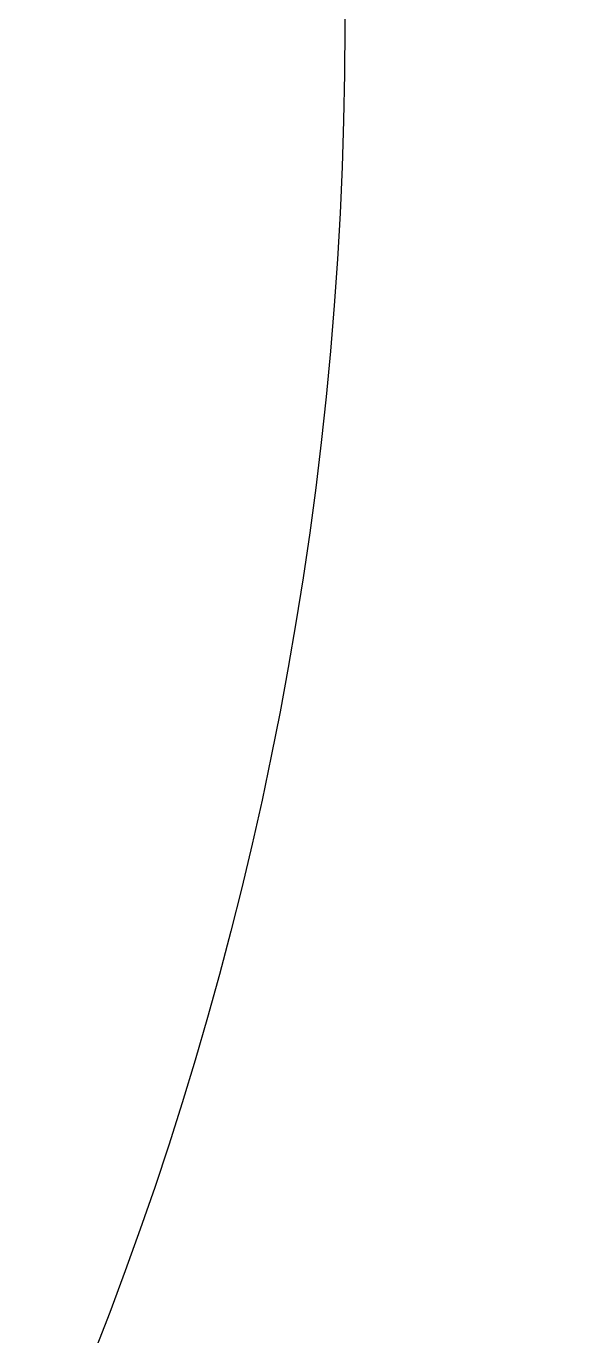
# Model space of a CAD drawing. Header units: millimetres. Extents: x -107 to 32, y -62 to 1.
# Drawn here: x -62.262 to -61.668, y -51.209 to -49.761 of the extents above; entities that cross this region are included whole.
import ezdxf

# ---------------------------------------------------------------- set-up
doc = ezdxf.new("R2010")
doc.units = ezdxf.units.MM
doc.layers.add('Pad', color=7, linetype='CONTINUOUS')
doc.layers.add('Part__Feature016', color=7, linetype='CONTINUOUS')

msp = doc.modelspace()

# ---------------------------------------------------------------- linework, layer by layer
at = {"layer": 'Pad'}
msp.add_line((-61.9093, -49.7617), (-61.9093, -49.7617, 2), dxfattribs=at)
msp.add_line((-61.9093, -49.7617), (-61.9093, -49.7617, 2), dxfattribs=at)
msp.add_circle((-65.9093, -49.7617), 4, dxfattribs=at)
msp.add_circle((-65.9093, -49.7617), 4, dxfattribs=at)
msp.add_circle((-65.9093, -49.7617), 4, dxfattribs=at)
msp.add_circle((-65.9093, -49.7617), 4, dxfattribs=at)
at = {"layer": 'Part__Feature016'}
for radius in [8.2, 8.2, 7.7, 7.7]:
    msp.add_circle((-65.91, -49.76), radius, dxfattribs=at)
for centre, radius, start, end in [((-65.91, -49.76, -6), 8.2, 129.357, 50.6433), ((-65.91, -49.76, -6), 8.2, 129.357, 50.6433), ((-65.91, -49.76, -2.5), 5.5, -62.9643, 62.9643), ((-65.91, -49.76, -2.5), 5.5, -62.9643, 62.9643), ((-65.91, -49.76, -6), 8.5, 153.395, 26.6047), ((-65.91, -49.76, -6), 8.5, 153.395, 26.6047), ((-65.91, -49.76, -4.75), 8.5, 153.395, 26.6047), ((-65.91, -49.76, -4.75), 8.5, 153.395, 26.6047), ((-65.91, -49.76, -3.75), 5.5, -62.9643, -14.2087), ((-65.91, -49.76, -3.75), 5.5, -62.9643, -14.2087)]:
    msp.add_arc(centre, radius, start, end, dxfattribs=at)

doc.saveas('drawing.dxf')
